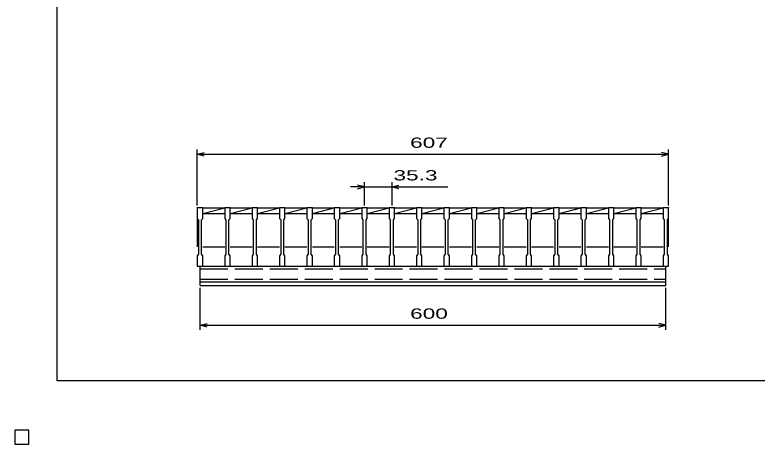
# Model space of a CAD drawing. Units: millimetres, scale not verified. Extents: x -1092 to 1039, y -770 to 632.
# Drawn here: x -1092 to -136, y -770 to -217 of the extents above; entities that cross this region are included whole.
import ezdxf
from ezdxf.enums import TextEntityAlignment as Align

# ---------------------------------------------------------------- set-up
doc = ezdxf.new("R2010")
doc.units = ezdxf.units.MM
doc.header["$LTSCALE"] = 6
doc.linetypes.add('DASHED', pattern=[7.5, 6, -1.5])
for name, color, linetype, lineweight in [('0_2', 150, 'Continuous', 25), ('16', 3, 'Continuous', 25), ('22', 4, 'Continuous', 25), ('24', 2, 'Continuous', 25), ('32', 4, 'Continuous', 25)]:
    doc.layers.add(name, color=color, linetype=linetype, lineweight=lineweight)
doc.styles.add('ベクトル', font='')
doc.styles.get('ベクトル').set_extended_font_data('ベクトル')

msp = doc.modelspace()

# ---------------------------------------------------------------- linework, layer by layer
at = {"layer": '0_2'}
for p, q in [((-1037.4, -687.9), (-1037.4, 632.1)), ((1038.6, -687.9), (-1037.4, -687.9)), ((-1074, -751.5), (-1092, -751.5)), ((-1092, -751.5), (-1092, -769.5)), ((-1074, -751.5), (-1092, -751.5)), ((-1092, -751.5), (-1092, -769.5)), ((-1074, -751.5), (-1092, -751.5)), ((-1092, -751.5), (-1092, -769.5)), ((-1074, -751.5), (-1092, -751.5)), ((-1092, -751.5), (-1092, -769.5)), ((-1074, -751.5), (-1092, -751.5)), ((-1092, -751.5), (-1092, -769.5)), ((-1074, -769.5), (-1074, -751.5)), ((-1074, -769.5), (-1074, -751.5)), ((-1074, -769.5), (-1074, -751.5)), ((-1074, -769.5), (-1074, -751.5)), ((-1074, -769.5), (-1074, -751.5)), ((-1092, -769.5), (-1074, -769.5)), ((-1092, -769.5), (-1074, -769.5)), ((-1092, -769.5), (-1074, -769.5)), ((-1092, -769.5), (-1074, -769.5)), ((-1092, -769.5), (-1074, -769.5))]:
    msp.add_line(p, q, dxfattribs=at)
at = {"layer": '16'}
for p, q in [((-857, -465.5), (-857, -464.8)), ((-857, -464.8), (-850, -464.8)), ((-857, -465.5), (-857, -479)), ((-850, -465.5), (-857, -465.5)), ((-857, -465.5), (-857, -515.5)), ((-850, -464.8), (-850, -465.5)), ((-850, -479), (-850, -465.5)), ((-850, -465.5), (-821.7, -465.5)), ((-850, -472.5), (-821.7, -465.5)), ((-821.7, -465.5), (-821.7, -464.8)), ((-821.7, -464.8), (-814.7, -464.8)), ((-821.7, -465.5), (-821.7, -479)), ((-814.7, -465.5), (-821.7, -465.5)), ((-814.7, -464.8), (-814.7, -465.5)), ((-814.7, -479), (-814.7, -465.5)), ((-814.7, -465.5), (-786.4, -465.5)), ((-814.7, -472.5), (-786.4, -465.5)), ((-786.4, -465.5), (-786.4, -464.8)), ((-786.4, -464.8), (-779.4, -464.8)), ((-786.4, -465.5), (-786.4, -479)), ((-779.4, -465.5), (-786.4, -465.5)), ((-779.4, -464.8), (-779.4, -465.5)), ((-779.4, -479), (-779.4, -465.5)), ((-779.4, -465.5), (-751.1, -465.5)), ((-779.4, -472.5), (-751.1, -465.5)), ((-751.1, -465.5), (-751.1, -464.8)), ((-751.1, -464.8), (-744.1, -464.8)), ((-751.1, -465.5), (-751.1, -479)), ((-744.1, -465.5), (-751.1, -465.5)), ((-744.1, -464.8), (-744.1, -465.5)), ((-744.1, -479), (-744.1, -465.5)), ((-744.1, -465.5), (-715.8, -465.5)), ((-744.1, -472.5), (-715.8, -465.5)), ((-715.8, -465.5), (-715.8, -464.8)), ((-715.8, -464.8), (-708.8, -464.8)), ((-715.8, -465.5), (-715.8, -479)), ((-708.8, -465.5), (-715.8, -465.5)), ((-708.8, -464.8), (-708.8, -465.5)), ((-708.8, -479), (-708.8, -465.5)), ((-708.8, -465.5), (-680.5, -465.5)), ((-708.8, -472.5), (-680.5, -465.5)), ((-680.5, -465.5), (-680.5, -464.8)), ((-680.5, -464.8), (-673.5, -464.8)), ((-680.5, -465.5), (-680.5, -479)), ((-673.5, -465.5), (-680.5, -465.5)), ((-673.5, -464.8), (-673.5, -465.5)), ((-673.5, -479), (-673.5, -465.5)), ((-673.5, -465.5), (-645.2, -465.5)), ((-673.5, -472.5), (-645.2, -465.5)), ((-645.2, -465.5), (-645.2, -464.8)), ((-645.2, -464.8), (-638.2, -464.8)), ((-645.2, -465.5), (-645.2, -479)), ((-638.2, -465.5), (-645.2, -465.5)), ((-638.2, -464.8), (-638.2, -465.5)), ((-638.2, -479), (-638.2, -465.5)), ((-638.2, -465.5), (-609.9, -465.5)), ((-638.2, -472.5), (-609.9, -465.5)), ((-609.9, -465.5), (-609.9, -464.8)), ((-609.9, -464.8), (-602.9, -464.8)), ((-609.9, -465.5), (-609.9, -479)), ((-602.9, -465.5), (-609.9, -465.5)), ((-602.9, -464.8), (-602.9, -465.5)), ((-602.9, -479), (-602.9, -465.5)), ((-602.9, -465.5), (-574.6, -465.5)), ((-602.9, -472.5), (-574.6, -465.5)), ((-574.6, -465.5), (-574.6, -464.8)), ((-574.6, -464.8), (-567.6, -464.8)), ((-574.6, -465.5), (-574.6, -479)), ((-567.6, -465.5), (-574.6, -465.5)), ((-567.6, -464.8), (-567.6, -465.5)), ((-567.6, -479), (-567.6, -465.5)), ((-567.6, -465.5), (-539.3, -465.5)), ((-567.6, -472.5), (-539.3, -465.5)), ((-539.3, -465.5), (-539.3, -464.8)), ((-539.3, -464.8), (-532.3, -464.8)), ((-539.3, -465.5), (-539.3, -479)), ((-532.3, -465.5), (-539.3, -465.5)), ((-532.3, -464.8), (-532.3, -465.5)), ((-532.3, -479), (-532.3, -465.5)), ((-532.3, -465.5), (-504, -465.5)), ((-532.3, -472.5), (-504, -465.5)), ((-504, -465.5), (-504, -464.8)), ((-504, -464.8), (-497, -464.8)), ((-504, -465.5), (-504, -479)), ((-497, -465.5), (-504, -465.5)), ((-497, -464.8), (-497, -465.5)), ((-497, -479), (-497, -465.5)), ((-497, -465.5), (-468.7, -465.5)), ((-497, -472.5), (-468.7, -465.5)), ((-468.7, -465.5), (-468.7, -464.8)), ((-468.7, -464.8), (-461.7, -464.8)), ((-468.7, -465.5), (-468.7, -479)), ((-461.7, -465.5), (-468.7, -465.5)), ((-461.7, -464.8), (-461.7, -465.5)), ((-461.7, -479), (-461.7, -465.5)), ((-461.7, -465.5), (-433.4, -465.5)), ((-461.7, -472.5), (-433.4, -465.5)), ((-433.4, -465.5), (-433.4, -464.8)), ((-433.4, -464.8), (-426.4, -464.8)), ((-433.4, -465.5), (-433.4, -479)), ((-426.4, -465.5), (-433.4, -465.5)), ((-426.4, -464.8), (-426.4, -465.5)), ((-426.4, -479), (-426.4, -465.5)), ((-426.4, -465.5), (-398.1, -465.5)), ((-426.4, -472.5), (-398.1, -465.5)), ((-398.1, -465.5), (-398.1, -464.8)), ((-398.1, -464.8), (-391.1, -464.8)), ((-398.1, -465.5), (-398.1, -479)), ((-391.1, -465.5), (-398.1, -465.5)), ((-391.1, -464.8), (-391.1, -465.5)), ((-391.1, -479), (-391.1, -465.5)), ((-391.1, -465.5), (-362.8, -465.5)), ((-391.1, -472.5), (-362.8, -465.5)), ((-362.8, -465.5), (-362.8, -464.8)), ((-362.8, -464.8), (-355.8, -464.8)), ((-362.8, -465.5), (-362.8, -479)), ((-355.8, -465.5), (-362.8, -465.5)), ((-355.8, -464.8), (-355.8, -465.5)), ((-355.8, -479), (-355.8, -465.5)), ((-355.8, -465.5), (-327.5, -465.5)), ((-355.8, -472.5), (-327.5, -465.5)), ((-327.5, -465.5), (-327.5, -464.8)), ((-327.5, -464.8), (-320.5, -464.8)), ((-327.5, -465.5), (-327.5, -479)), ((-320.5, -465.5), (-327.5, -465.5)), ((-320.5, -464.8), (-320.5, -465.5)), ((-320.5, -479), (-320.5, -465.5)), ((-320.5, -465.5), (-292.2, -465.5)), ((-320.5, -472.5), (-292.2, -465.5)), ((-292.2, -465.5), (-292.2, -464.8)), ((-292.2, -464.8), (-285.2, -464.8)), ((-292.2, -465.5), (-292.2, -479)), ((-285.2, -465.5), (-292.2, -465.5)), ((-285.2, -464.8), (-285.2, -465.5)), ((-285.2, -479), (-285.2, -465.5)), ((-285.2, -465.5), (-257, -465.5)), ((-285.2, -472.5), (-257, -465.525)), ((-257, -465.5), (-257, -464.8)), ((-257, -464.8), (-250, -464.8)), ((-257, -465.5), (-257, -479)), ((-250, -465.5), (-257, -465.5)), ((-250, -464.8), (-250, -465.5)), ((-250, -479), (-250, -465.5)), ((-250, -515.5), (-250, -465.5)), ((-850, -472.5), (-821.7, -472.5)), ((-814.7, -472.5), (-786.4, -472.5)), ((-779.4, -472.5), (-751.1, -472.5)), ((-744.1, -472.5), (-715.8, -472.5)), ((-708.8, -472.5), (-680.5, -472.5)), ((-673.5, -472.5), (-645.2, -472.5)), ((-638.2, -472.5), (-609.9, -472.5)), ((-602.9, -472.5), (-574.6, -472.5)), ((-567.6, -472.5), (-539.3, -472.5)), ((-532.3, -472.5), (-504, -472.5)), ((-497, -472.5), (-468.7, -472.5)), ((-461.7, -472.5), (-433.4, -472.5)), ((-426.4, -472.5), (-398.1, -472.5)), ((-391.1, -472.5), (-362.8, -472.5)), ((-355.8, -472.5), (-327.5, -472.5)), ((-320.5, -472.5), (-292.2, -472.5)), ((-285.2, -472.5), (-257, -472.5)), ((-857, -479), (-855.5, -481)), ((-855.5, -481), (-855.5, -525)), ((-851.5, -481), (-850, -479)), ((-851.5, -525), (-851.5, -481)), ((-821.7, -479), (-820.2, -481)), ((-820.2, -481), (-820.2, -525)), ((-816.2, -481), (-814.7, -479)), ((-816.2, -525), (-816.2, -481)), ((-786.4, -479), (-784.9, -481)), ((-784.9, -481), (-784.9, -525)), ((-780.9, -481), (-779.4, -479)), ((-780.9, -525), (-780.9, -481)), ((-751.1, -479), (-749.6, -481)), ((-749.6, -481), (-749.6, -525)), ((-745.6, -481), (-744.1, -479)), ((-745.6, -525), (-745.6, -481)), ((-715.8, -479), (-714.3, -481)), ((-714.3, -481), (-714.3, -525)), ((-710.3, -481), (-708.8, -479)), ((-710.3, -525), (-710.3, -481)), ((-680.5, -479), (-679, -481)), ((-679, -481), (-679, -525)), ((-675, -481), (-673.5, -479)), ((-675, -525), (-675, -481)), ((-645.2, -479), (-643.7, -481)), ((-643.7, -481), (-643.7, -525)), ((-639.7, -481), (-638.2, -479)), ((-639.7, -525), (-639.7, -481)), ((-609.9, -479), (-608.4, -481)), ((-608.4, -481), (-608.4, -525)), ((-604.4, -481), (-602.9, -479)), ((-604.4, -525), (-604.4, -481)), ((-574.6, -479), (-573.1, -481)), ((-573.1, -481), (-573.1, -525)), ((-569.1, -481), (-567.6, -479)), ((-569.1, -525), (-569.1, -481)), ((-539.3, -479), (-537.8, -481)), ((-537.8, -481), (-537.8, -525)), ((-533.8, -481), (-532.3, -479)), ((-533.8, -525), (-533.8, -481)), ((-504, -479), (-502.5, -481)), ((-502.5, -481), (-502.5, -525)), ((-498.5, -481), (-497, -479)), ((-498.5, -525), (-498.5, -481)), ((-468.7, -479), (-467.2, -481)), ((-467.2, -481), (-467.2, -525)), ((-463.2, -481), (-461.7, -479)), ((-463.2, -525), (-463.2, -481)), ((-433.4, -479), (-431.9, -481)), ((-431.9, -481), (-431.9, -525)), ((-427.9, -481), (-426.4, -479)), ((-427.9, -525), (-427.9, -481)), ((-398.1, -479), (-396.6, -481)), ((-396.6, -481), (-396.6, -525)), ((-392.6, -481), (-391.1, -479)), ((-392.6, -525), (-392.6, -481)), ((-362.8, -479), (-361.3, -481)), ((-361.3, -481), (-361.3, -525)), ((-357.3, -481), (-355.8, -479)), ((-357.3, -525), (-357.3, -481)), ((-327.5, -479), (-326, -481)), ((-326, -481), (-326, -525)), ((-322, -481), (-320.5, -479)), ((-322, -525), (-322, -481)), ((-292.2, -479), (-290.7, -481)), ((-290.7, -481), (-290.7, -525)), ((-286.7, -481), (-285.2, -479)), ((-286.7, -525), (-286.7, -481)), ((-257, -479), (-255.5, -481)), ((-255.5, -481), (-255.5, -525)), ((-251.5, -481), (-250, -479)), ((-251.5, -525), (-251.5, -481)), ((-850, -515.5), (-821.7, -515.5)), ((-814.7, -515.5), (-786.4, -515.5)), ((-779.4, -515.5), (-751.1, -515.5)), ((-744.1, -515.5), (-715.8, -515.5)), ((-708.8, -515.5), (-680.5, -515.5)), ((-673.5, -515.5), (-645.2, -515.5)), ((-638.2, -515.5), (-609.9, -515.5)), ((-602.9, -515.5), (-574.6, -515.5)), ((-567.6, -515.5), (-539.3, -515.5)), ((-532.3, -515.5), (-504, -515.5)), ((-497, -515.5), (-468.7, -515.5)), ((-461.7, -515.5), (-433.4, -515.5)), ((-426.4, -515.5), (-398.1, -515.5)), ((-391.1, -515.5), (-362.8, -515.5)), ((-355.8, -515.5), (-327.5, -515.5)), ((-320.5, -515.5), (-292.2, -515.5)), ((-285.2, -515.5), (-257, -515.5)), ((-855.5, -525), (-857, -527)), ((-850, -527), (-851.5, -525)), ((-820.2, -525), (-821.7, -527)), ((-814.7, -527), (-816.2, -525)), ((-784.9, -525), (-786.4, -527)), ((-779.4, -527), (-780.9, -525)), ((-749.6, -525), (-751.1, -527)), ((-744.1, -527), (-745.6, -525)), ((-714.3, -525), (-715.8, -527)), ((-708.8, -527), (-710.3, -525)), ((-679, -525), (-680.5, -527)), ((-673.5, -527), (-675, -525)), ((-643.7, -525), (-645.2, -527)), ((-638.2, -527), (-639.7, -525)), ((-608.4, -525), (-609.9, -527)), ((-602.9, -527), (-604.4, -525)), ((-573.1, -525), (-574.6, -527)), ((-567.6, -527), (-569.1, -525)), ((-537.8, -525), (-539.3, -527)), ((-532.3, -527), (-533.8, -525)), ((-502.5, -525), (-504, -527)), ((-497, -527), (-498.5, -525)), ((-467.2, -525), (-468.7, -527)), ((-461.7, -527), (-463.2, -525)), ((-431.9, -525), (-433.4, -527)), ((-426.4, -527), (-427.9, -525)), ((-396.6, -525), (-398.1, -527)), ((-391.1, -527), (-392.6, -525)), ((-361.3, -525), (-362.8, -527)), ((-355.8, -527), (-357.3, -525)), ((-326, -525), (-327.5, -527)), ((-320.5, -527), (-322, -525)), ((-290.7, -525), (-292.2, -527)), ((-285.2, -527), (-286.7, -525)), ((-255.5, -525), (-257, -527)), ((-250, -527), (-251.5, -525)), ((-857, -527), (-857, -540.5)), ((-850, -540.5), (-850, -527)), ((-821.7, -527), (-821.7, -540.5)), ((-814.7, -540.5), (-814.7, -527)), ((-786.4, -527), (-786.4, -540.5)), ((-779.4, -540.5), (-779.4, -527)), ((-751.1, -527), (-751.1, -540.5)), ((-744.1, -540.5), (-744.1, -527)), ((-715.8, -527), (-715.8, -540.5)), ((-708.8, -540.5), (-708.8, -527)), ((-680.5, -527), (-680.5, -540.5)), ((-673.5, -540.5), (-673.5, -527)), ((-645.2, -527), (-645.2, -540.5)), ((-638.2, -540.5), (-638.2, -527)), ((-609.9, -527), (-609.9, -540.5)), ((-602.9, -540.5), (-602.9, -527)), ((-574.6, -527), (-574.6, -540.5)), ((-567.6, -540.5), (-567.6, -527)), ((-539.3, -527), (-539.3, -540.5)), ((-532.3, -540.5), (-532.3, -527)), ((-504, -527), (-504, -540.5)), ((-497, -540.5), (-497, -527)), ((-468.7, -527), (-468.7, -540.5)), ((-461.7, -540.5), (-461.7, -527)), ((-433.4, -527), (-433.4, -540.5)), ((-426.4, -540.5), (-426.4, -527)), ((-398.1, -527), (-398.1, -540.5)), ((-391.1, -540.5), (-391.1, -527)), ((-362.8, -527), (-362.8, -540.5)), ((-355.8, -540.5), (-355.8, -527)), ((-327.5, -527), (-327.5, -540.5)), ((-320.5, -540.5), (-320.5, -527)), ((-292.2, -527), (-292.2, -540.5)), ((-285.2, -540.5), (-285.2, -527)), ((-257, -527), (-257, -540.5)), ((-250, -540.5), (-250, -527)), ((-857, -540.5), (-850, -540.5)), ((-853.5, -540.5), (-253.5, -540.5)), ((-853.5, -560.5), (-853.5, -540.5)), ((-821.7, -540.5), (-814.7, -540.5)), ((-786.4, -540.5), (-779.4, -540.5)), ((-751.1, -540.5), (-744.1, -540.5)), ((-715.8, -540.5), (-708.8, -540.5)), ((-680.5, -540.5), (-673.5, -540.5)), ((-645.2, -540.5), (-638.2, -540.5)), ((-609.9, -540.5), (-602.9, -540.5)), ((-574.6, -540.5), (-567.6, -540.5)), ((-539.3, -540.5), (-532.3, -540.5)), ((-504, -540.5), (-497, -540.5)), ((-468.7, -540.5), (-461.7, -540.5)), ((-433.4, -540.5), (-426.4, -540.5)), ((-398.1, -540.5), (-391.1, -540.5)), ((-362.8, -540.5), (-355.8, -540.5)), ((-327.5, -540.5), (-320.5, -540.5)), ((-292.2, -540.5), (-285.2, -540.5)), ((-257, -540.5), (-250, -540.5)), ((-253.5, -560.5), (-253.5, -540.5)), ((-853.5, -560.5), (-253.5, -560.5)), ((-853.5, -565.5), (-853.5, -560.5)), ((-853.5, -560.5), (-253.5, -560.5)), ((-253.5, -565.5), (-253.5, -560.5)), ((-853.5, -565.5), (-253.5, -565.5)), ((-1074, -751.5), (-1092, -751.5)), ((-1092, -751.5), (-1092, -769.5)), ((-1074, -751.5), (-1092, -751.5)), ((-1092, -751.5), (-1092, -769.5)), ((-1074, -751.5), (-1092, -751.5)), ((-1092, -751.5), (-1092, -769.5)), ((-1074, -751.5), (-1092, -751.5)), ((-1092, -751.5), (-1092, -769.5)), ((-1074, -751.5), (-1092, -751.5)), ((-1092, -751.5), (-1092, -769.5)), ((-1074, -769.5), (-1074, -751.5)), ((-1074, -769.5), (-1074, -751.5)), ((-1074, -769.5), (-1074, -751.5)), ((-1074, -769.5), (-1074, -751.5)), ((-1074, -769.5), (-1074, -751.5)), ((-1092, -769.5), (-1074, -769.5)), ((-1092, -769.5), (-1074, -769.5)), ((-1092, -769.5), (-1074, -769.5)), ((-1092, -769.5), (-1074, -769.5)), ((-1092, -769.5), (-1074, -769.5))]:
    msp.add_line(p, q, dxfattribs=at)
at = {"layer": '16', "linetype": 'DASHED'}
for p, q in [((-853.5, -543.7), (-253.5, -543.7)), ((-853.5, -557.3), (-253.5, -557.3))]:
    msp.add_line(p, q, dxfattribs=at)
at = {"layer": '22'}
for p, q in [((-857, -462.5), (-857, -390.5)), ((-249.998, -462.5), (-249.998, -390.5)), ((-857, -396.5), (-848, -394.1)), ((-848, -398.9), (-857, -396.5)), ((-857, -396.5), (-249.998, -396.5)), ((-249.998, -396.5), (-258.998, -394.1)), ((-258.998, -398.9), (-249.998, -396.5)), ((-641.7, -438.5), (-659.7, -438.5)), ((-641.7, -438.5), (-650.7, -436.1)), ((-650.7, -440.9), (-641.7, -438.5)), ((-641.7, -462.5), (-641.7, -432.5)), ((-641.7, -438.5), (-606.4, -438.5)), ((-606.4, -432.5), (-606.4, -462.5)), ((-606.4, -438.5), (-597.4, -436.1)), ((-597.4, -440.9), (-606.4, -438.5)), ((-606.4, -438.5), (-534.4, -438.5)), ((-853.5, -622.5), (-853.5, -568.5)), ((-253.5, -622.5), (-253.5, -568.5)), ((-853.5, -616.5), (-844.5, -614.1)), ((-844.5, -618.9), (-853.5, -616.5)), ((-853.5, -616.5), (-253.5, -616.5)), ((-253.5, -616.5), (-262.5, -614.1)), ((-262.5, -618.9), (-253.5, -616.5))]:
    msp.add_line(p, q, dxfattribs=at)
at = {"layer": '22', "color": 2}
for p, q in [((-1074, -751.5), (-1092, -751.5)), ((-1092, -751.5), (-1092, -769.5)), ((-1074, -751.5), (-1092, -751.5)), ((-1092, -751.5), (-1092, -769.5)), ((-1074, -751.5), (-1092, -751.5)), ((-1092, -751.5), (-1092, -769.5)), ((-1074, -769.5), (-1074, -751.5)), ((-1074, -769.5), (-1074, -751.5)), ((-1074, -769.5), (-1074, -751.5)), ((-1092, -769.5), (-1074, -769.5)), ((-1092, -769.5), (-1074, -769.5)), ((-1092, -769.5), (-1074, -769.5))]:
    msp.add_line(p, q, dxfattribs=at)
at = {"layer": '24', "color": 4}
for p, q in [((-1074, -751.5), (-1092, -751.5)), ((-1092, -751.5), (-1092, -769.5)), ((-1074, -751.5), (-1092, -751.5)), ((-1092, -751.5), (-1092, -769.5)), ((-1074, -751.5), (-1092, -751.5)), ((-1092, -751.5), (-1092, -769.5)), ((-1074, -769.5), (-1074, -751.5)), ((-1074, -769.5), (-1074, -751.5)), ((-1074, -769.5), (-1074, -751.5)), ((-1092, -769.5), (-1074, -769.5)), ((-1092, -769.5), (-1074, -769.5)), ((-1092, -769.5), (-1074, -769.5))]:
    msp.add_line(p, q, dxfattribs=at)
at = {"layer": '32'}
for p, q in [((-1074, -751.5), (-1092, -751.5)), ((-1092, -751.5), (-1092, -769.5)), ((-1074, -751.5), (-1092, -751.5)), ((-1092, -751.5), (-1092, -769.5)), ((-1074, -751.5), (-1092, -751.5)), ((-1092, -751.5), (-1092, -769.5)), ((-1074, -751.5), (-1092, -751.5)), ((-1092, -751.5), (-1092, -769.5)), ((-1074, -751.5), (-1092, -751.5)), ((-1092, -751.5), (-1092, -769.5)), ((-1074, -769.5), (-1074, -751.5)), ((-1074, -769.5), (-1074, -751.5)), ((-1074, -769.5), (-1074, -751.5)), ((-1074, -769.5), (-1074, -751.5)), ((-1074, -769.5), (-1074, -751.5)), ((-1092, -769.5), (-1074, -769.5)), ((-1092, -769.5), (-1074, -769.5)), ((-1092, -769.5), (-1074, -769.5)), ((-1092, -769.5), (-1074, -769.5)), ((-1092, -769.5), (-1074, -769.5))]:
    msp.add_line(p, q, dxfattribs=at)

# ---------------------------------------------------------------- texts
at = {"layer": '22', "color": 2, "style": 'ベクトル', "width": 1.65}
for s, p in [(' 607 ', (-591, -381.5)), (' 35.3 ', (-612.4, -423.5)), (' 600 ', (-591, -601.5))]:
    msp.add_text(s, height=13.2, dxfattribs=at).set_placement(p, align=Align.MIDDLE_LEFT)

doc.saveas('drawing.dxf')
